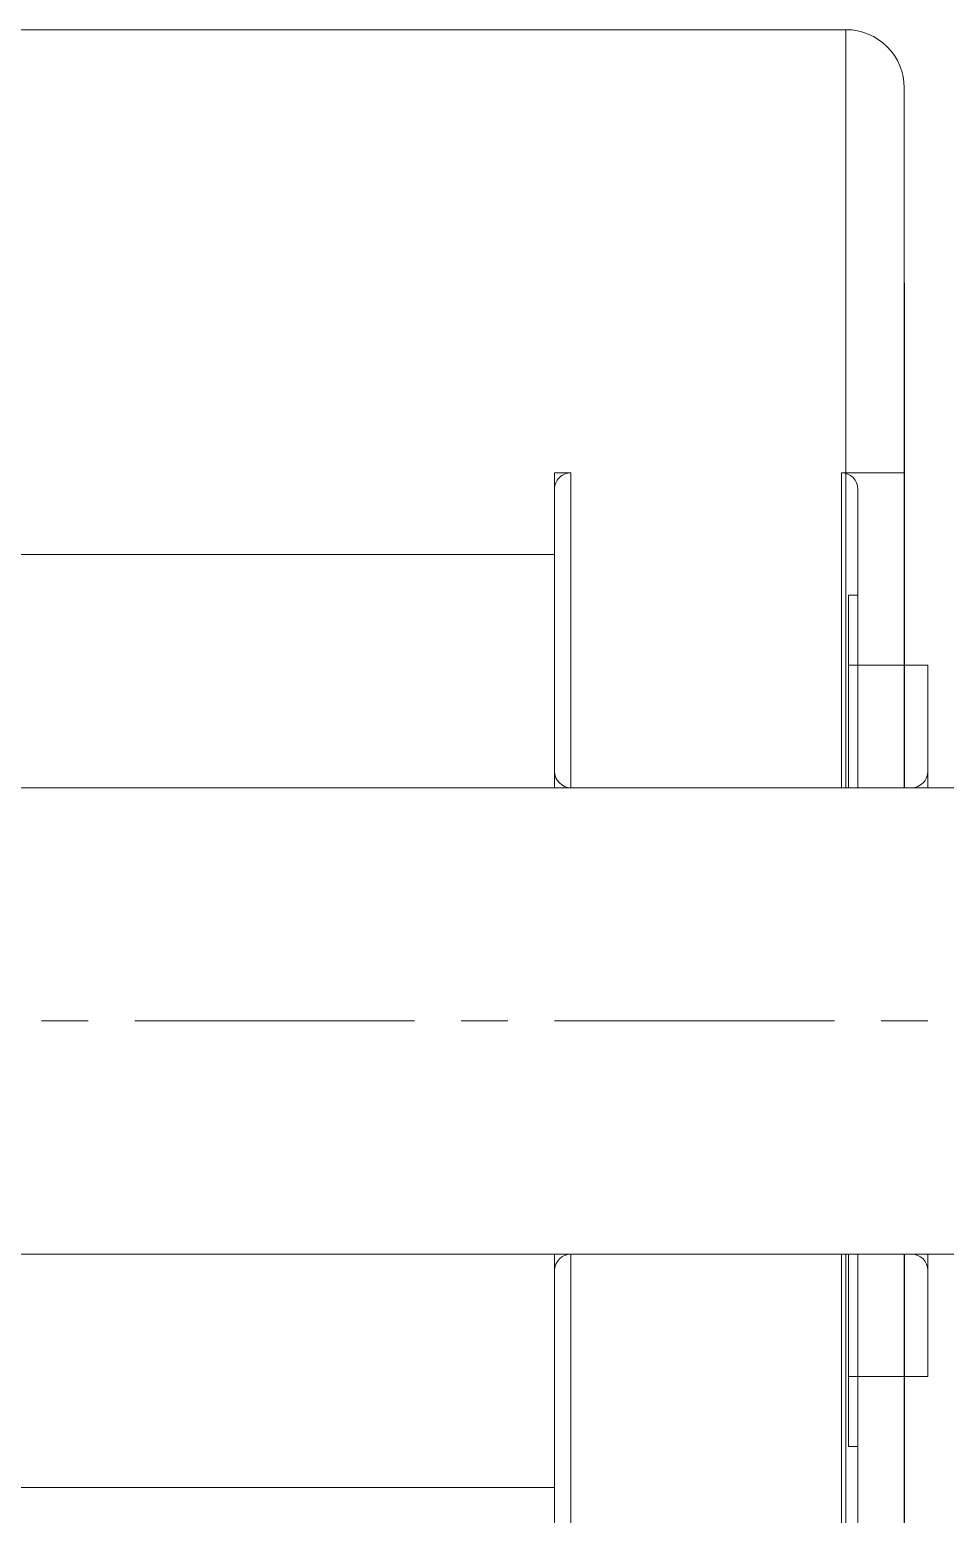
# Model space of a CAD drawing. Header units: millimetres. Extents: x -50460 to 50460, y -35640 to 35640.
# Drawn here: x -35142.7 to -35103.5, y 25670.8 to 25734.4 of the extents above; entities that cross this region are included whole.
import ezdxf

# ---------------------------------------------------------------- set-up
doc = ezdxf.new("R2010")
doc.units = ezdxf.units.MM
doc.set_wipeout_variables(frame=1)
doc.linetypes.add('点画线', pattern=[18, 12, -2, 2, -2])
for name, color, linetype, lineweight in [('EB0', 7, 'Continuous', 15), ('中心线层', 1, '点画线', 18), ('尺寸线层', 4, 'Continuous', 18), ('粗实线层', 7, 'Continuous', 15), ('粗实线层_1', 7, 'Continuous', 15), ('细实线层', 3, 'Continuous', 18)]:
    doc.layers.add(name, color=color, linetype=linetype, lineweight=lineweight)

# ---------------------------------------------------------------- blocks, each defined once
blk = doc.blocks.new('*X979')
at = {"layer": '中心线层'}
blk.add_line((95.286, -178), (121.286, -178), dxfattribs=at)
blk = doc.blocks.new('*X984')
at = {"layer": '中心线层', "linetype": '点画线', "lineweight": 18}
for p, q in [((3.51, -42.5), (73.49, -42.5)), ((3.51, -42.5), (73.49, -42.5)), ((16, -42.5), (61, -42.5)), ((16, -42.5), (61, -42.5)), ((61.7, -42.5), (61, -42.5)), ((61.7, -42.5), (61, -42.5)), ((61, -42.5), (61.7, -42.5)), ((61, -42.5), (61.7, -42.5)), ((61, -42.5), (61.7, -42.5)), ((61, -42.5), (61.7, -42.5)), ((73.3, -42.5), (74, -42.5)), ((73.3, -42.5), (74, -42.5)), ((73.3, -42.5), (76, -42.5)), ((73.3, -42.5), (76, -42.5)), ((73.49, -42.5), (75.99, -42.5)), ((73.49, -42.5), (75.99, -42.5)), ((73.6, -42.5), (77, -42.5)), ((73.6, -42.5), (76, -42.5)), ((73.6, -42.5), (74, -42.5)), ((73.6, -42.5), (74, -42.5)), ((75.99, -42.5), (76, -42.5)), ((75.99, -42.5), (75.99, -42.5)), ((75.99, -42.5), (76, -42.5)), ((76, -42.5), (77, -42.5)), ((77, -42.5), (76.3, -42.5)), ((77, -42.5), (76.3, -42.5))]:
    blk.add_line(p, q, dxfattribs=at)
at = {"layer": '粗实线层'}
for p, q in [((3.51, 0), (73.49, 0)), ((73.49, -42.5), (73.49, 0)), ((73.49, 0), (73.49, -42.5)), ((75.99, -2.5), (75.99, -42.5)), ((75.99, -10.85), (76, -10.85)), ((76, -42.5), (76, -10.85)), ((61, -42.5), (61, -19)), ((61, -19), (61.7, -19)), ((61.7, -42.5), (61.7, -19)), ((73.3, -19), (73.3, -42.5)), ((73.3, -19), (76, -19)), ((74, -19.7), (74, -42.5)), ((16, -22.5), (61, -22.5)), ((61, -22.5), (61, -42.5)), ((73.6, -42.5), (73.6, -24.25)), ((73.6, -24.25), (74, -24.25)), ((73.6, -27.25), (76, -27.25)), ((76, -27.25), (77, -27.25)), ((77, -42.5), (77, -27.25)), ((61.7, -32.5), (61.7, -42.5)), ((61.7, -32.5), (76.3, -32.5)), ((76.3, -32.5), (76.3, -42.5)), ((61, -66), (61, -42.5)), ((61, -42.5), (61, -62.5)), ((61.7, -42.5), (76.3, -42.5)), ((61.7, -42.5), (76.3, -42.5)), ((61.7, -42.5), (61.7, -52.5)), ((61.7, -66), (61.7, -42.5)), ((73.3, -42.5), (73.3, -66)), ((73.49, -42.5), (73.49, -85)), ((73.49, -85), (73.49, -42.5)), ((73.6, -42.5), (73.6, -60.75)), ((74, -65.3), (74, -42.5)), ((75.99, -82.5), (75.99, -42.5)), ((76, -74.15), (76, -42.5)), ((76.3, -42.5), (76.3, -52.5)), ((77, -57.75), (77, -42.5)), ((76.3, -52.5), (61.7, -52.5)), ((76, -57.75), (73.6, -57.75)), ((77, -57.75), (76, -57.75)), ((74, -60.75), (73.6, -60.75)), ((61, -62.5), (16, -62.5))]:
    blk.add_line(p, q, dxfattribs=at)
for centre, radius, start, end in [((73.49, -2.5), 2.5, 359.99991, 90), ((61.7, -19.7), 0.7, 90, 180.00004), ((73.3, -19.7), 0.7, 0.00014, 90), ((61.7, -31.8), 0.7, 180.00042, 270), ((76.3, -31.8), 0.7, 270, 0), ((61.7, -53.2), 0.7, 90, 179.99996), ((76.3, -53.2), 0.7, 0.00019, 90)]:
    blk.add_arc(centre, radius, start, end, dxfattribs=at)
blk = doc.blocks.new('*X986')
at = {"layer": 'EB0'}
for p, q in [((0, 10), (138.5, 10)), ((0, -10), (138.5, -10))]:
    blk.add_line(p, q, dxfattribs=at)
at = {"layer": '中心线层', "linetype": '点画线', "lineweight": 18}
blk.add_line((-15.5, 0), (143, 0), dxfattribs=at)
blk = doc.blocks.new('*X947')
at = {"layer": '粗实线层_1'}
for name, p in [('*X979', (-984, 238)), ('*X984', (-961.5, 102.5))]:
    blk.add_blockref(name, p, dxfattribs=at)
blk.add_wipeout([(-835, 60), (-835, 68.5), (-835, 68.5), (-836.5, 70), (-836.5, 70), (-881, 70), (-881, 70), (-893.5, 70), (-893.5, 70), (-975, 70), (-975, 70), (-975, 77.321), (-975, 77.321), (-986.223, 77.321), (-986.223, 77.321), (-986.304, 77.192), (-986.383, 77.061), (-986.46, 76.929), (-986.534, 76.796), (-986.606, 76.661), (-986.674, 76.525), (-986.741, 76.387), (-986.804, 76.249), (-986.865, 76.109), (-986.924, 75.968), (-986.979, 75.826), (-987.032, 75.683), (-987.082, 75.539), (-987.129, 75.394), (-987.174, 75.248), (-987.216, 75.101), (-987.255, 74.953), (-987.291, 74.805), (-987.324, 74.656), (-987.355, 74.507), (-987.382, 74.357), (-987.407, 74.206), (-987.429, 74.055), (-987.448, 73.904), (-987.464, 73.752), (-987.477, 73.6), (-987.487, 73.448), (-987.494, 73.295), (-987.499, 73.143), (-987.5, 72.99), (-987.5, 72.99), (-987.5, 60), (-987.5, 60), (-987.5, 47.01), (-987.5, 47.01), (-987.499, 46.857), (-987.494, 46.705), (-987.487, 46.552), (-987.477, 46.4), (-987.464, 46.248), (-987.448, 46.096), (-987.429, 45.945), (-987.407, 45.794), (-987.382, 45.643), (-987.355, 45.493), (-987.324, 45.344), (-987.291, 45.195), (-987.255, 45.047), (-987.216, 44.899), (-987.174, 44.752), (-987.129, 44.606), (-987.082, 44.461), (-987.032, 44.317), (-986.979, 44.174), (-986.924, 44.032), (-986.865, 43.891), (-986.804, 43.751), (-986.741, 43.613), (-986.674, 43.475), (-986.606, 43.339), (-986.534, 43.204), (-986.46, 43.071), (-986.383, 42.939), (-986.304, 42.808), (-986.223, 42.679), (-986.223, 42.679), (-975, 42.679), (-975, 42.679), (-975, 50), (-975, 50), (-893.5, 50), (-893.5, 50), (-881, 50), (-881, 50), (-836.5, 50), (-836.5, 50), (-835, 51.5), (-835, 51.5)]).dxf.layer = '粗实线层_1'
blk.add_blockref('*X986', (-975, 60), dxfattribs=at)
blk = doc.blocks.new('*X805')
at = {"layer": '细实线层'}
blk.add_blockref('*X947', (-1515, 4855), dxfattribs=at)

msp = doc.modelspace()

# ---------------------------------------------------------------- block references
at = {"layer": '尺寸线层'}
msp.add_blockref('*X805', (-32704.742, 20776.945), dxfattribs=at)

doc.saveas('drawing.dxf')
